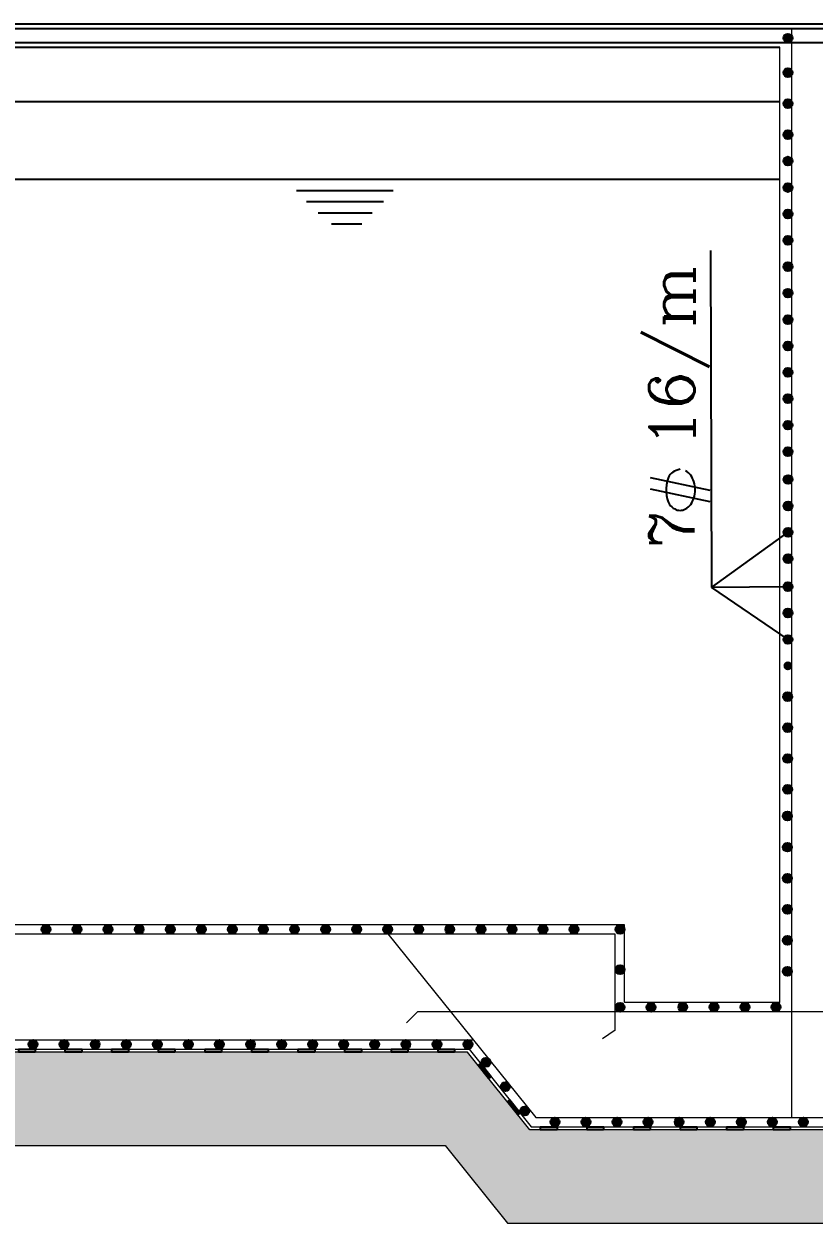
# Model space of a CAD drawing. Header units: metres. Extents: x 64 to 364, y 186 to 335.
# Drawn here: x 253.03 to 258.12, y 277.14 to 284.86 of the extents above; entities that cross this region are included whole.
import ezdxf
from ezdxf.enums import TextEntityAlignment as Align

# ---------------------------------------------------------------- set-up
doc = ezdxf.new("R2010")
doc.units = ezdxf.units.M
doc.header["$MEASUREMENT"] = 0
for name, color, linetype in [('91-TABLE-TEXT', 3, 'Continuous'), ('beam', 3, 'Continuous'), ('DIMENSIONS', 2, 'Continuous'), ('HATCH', 252, 'Continuous'), ('Isolation', 30, 'Continuous'), ('PC', 8, 'Continuous'), ('RC', 1, 'Continuous'), ('STEEL', 5, 'Continuous'), ('Water', 4, 'Continuous'), ('YQ_AXIS', 3, 'Continuous')]:
    doc.layers.add(name, color=color, linetype=linetype)
doc.styles.add('ROMANC', font='romanc.shx')

# ---------------------------------------------------------------- blocks, each defined once
blk = doc.blocks.new('*U242')
at = {"layer": 'Isolation'}
blk.add_hatch(color=256, dxfattribs=at).paths.add_polyline_path([(0, 0.02), (0.1061, 0.02), (0.1061, 0), (0, 0)])
blk.add_lwpolyline([(0.1061, 0), (0, 0), (0, 0.02), (0.1061, 0.02)], close=True, dxfattribs=at)
blk = doc.blocks.new('*U243')
at = {"layer": 'YQ_AXIS', "color": 0, "linetype": 'ByBlock', "lineweight": -2, "transparency": 16777216}
for p in [(325.8694, 236.9605), (326.1694, 236.9605), (326.4694, 236.9605), (326.7694, 236.9605), (327.0694, 236.9605), (327.3694, 236.9605), (327.6694, 236.9605), (327.9694, 236.9605), (328.2694, 236.9605), (328.5694, 236.9605), (329.2291, 236.4605), (329.5291, 236.4605), (329.8291, 236.4605), (330.1291, 236.4605), (330.4291, 236.4605), (330.7291, 236.4605)]:
    blk.add_blockref('*U242', p, dxfattribs=at)
at = {"layer": 'YQ_AXIS', "color": 0, "linetype": 'ByBlock', "lineweight": -2, "transparency": 16777216, "rotation": 308.6598082541028}
for p in [(328.8282, 236.8749), (329.0156, 236.6406)]:
    blk.add_blockref('*U242', p, dxfattribs=at)

msp = doc.modelspace()

# ---------------------------------------------------------------- hatches: boundary and pattern name
at = {"layer": 'HATCH', "lineweight": 9}
h = msp.add_hatch(dxfattribs=at)
h.set_pattern_fill('AR-CONC', color=256, scale=0.05)
h.set_pattern_definition([(50, (-72.8688, 41.28324), (0.3586301, -0.03137607), [0.0375, -0.4125]), (355, (-72.8688, 41.28324), (-0.06937567, 0.37609607), [0.03, -0.33]), (100.45144, (-72.8389, 41.28063), (0.28925442, 0.34472), [0.0318701, -0.35057106]), (46.1842, (-72.8688, 41.38324), (0.53362067, -0.08275964), [0.05625, -0.61875]), (96.63564, (-72.8243, 41.37634), (0.467331, 0.4870593), [0.0478052, -0.5258569]), (351.18416, (-72.8688, 41.38324), (0.467331, 0.4870593), [0.045, -0.495]), (21, (-72.8188, 41.35824), (0.29845353, -0.20130945), [0.0375, -0.4125]), (326, (-72.8188, 41.35824), (0.12165767, 0.36257502), [0.03, -0.33]), (71.45144, (-72.7939, 41.34147), (0.4201112, 0.16126558), [0.0318701, -0.35057106]), (37.5, (-72.86879, 41.28324), (0.006079928, 0.166446927), [0, -0.326, 0, -0.335, 0, -0.33125]), (7.5, (-72.86879, 41.28324), (0.13153477, 0.197205856), [0, -0.191, 0, -0.3185, 0, -0.12625]), (327.5, (-72.98029, 41.28324), (0.26691122, -0.011277436), [0, -0.125, 0, -0.39, 0, -0.5175]), (317.5, (-73.03029, 41.28324), (0.29159308, 0.05005249), [0, -0.1625, 0, -0.259, 0, -0.3675])])
h.paths.add_polyline_path([(240.6006, 278.2437), (240.6006, 277.6437), (255.7468, 277.6437), (256.1468, 277.1437), (258.1006, 277.1437), (258.1006, 277.7437), (256.291, 277.7437), (255.891, 278.2437)])
h.paths.add_polyline_path([(240.4006, 277.6437), (240.6006, 277.6437), (240.6006, 278.2437), (240.4006, 278.2437), (239.9606, 278.2437), (239.9606, 277.6437)])
h.paths.add_polyline_path([(265.2505, 277.1437), (265.6905, 277.1437), (265.6905, 277.7437), (265.2505, 277.7437), (258.1006, 277.7437), (258.1006, 277.1437)])
at = {"layer": 'STEEL', "ltscale": 0.2}
h = msp.add_hatch(color=256, dxfattribs=at)
h.paths.add_polyline_path([(257.9813, 284.7728), (257.9243, 284.7728, -1)])
h.paths.add_polyline_path([(257.9813, 284.7728, -1), (257.9243, 284.7728)])
h = msp.add_hatch(color=256, dxfattribs=at)
h.paths.add_polyline_path([(257.9813, 284.551), (257.9243, 284.551, -1)])
h.paths.add_polyline_path([(257.9813, 284.551, -1), (257.9243, 284.551)])
h = msp.add_hatch(color=256, dxfattribs=at)
h.paths.add_polyline_path([(257.9813, 284.351), (257.9243, 284.351, -1)])
h.paths.add_polyline_path([(257.9813, 284.351, -1), (257.9243, 284.351)])
h = msp.add_hatch(color=256, dxfattribs=at)
h.paths.add_polyline_path([(257.9813, 284.151), (257.9243, 284.151, -1)])
h.paths.add_polyline_path([(257.9813, 284.151, -1), (257.9243, 284.151)])
h = msp.add_hatch(color=256, dxfattribs=at)
h.paths.add_polyline_path([(257.9813, 283.981), (257.9243, 283.981, -1)])
h.paths.add_polyline_path([(257.9813, 283.981, -1), (257.9243, 283.981)])
h = msp.add_hatch(color=256, dxfattribs=at)
h.paths.add_polyline_path([(257.9813, 283.811), (257.9243, 283.811, -1)])
h.paths.add_polyline_path([(257.9813, 283.811, -1), (257.9243, 283.811)])
h = msp.add_hatch(color=256, dxfattribs=at)
h.paths.add_polyline_path([(257.9813, 283.641), (257.9243, 283.641, -1)])
h.paths.add_polyline_path([(257.9813, 283.641, -1), (257.9243, 283.641)])
h = msp.add_hatch(color=256, dxfattribs=at)
h.paths.add_polyline_path([(257.9813, 283.471), (257.9243, 283.471, -1)])
h.paths.add_polyline_path([(257.9813, 283.471, -1), (257.9243, 283.471)])
h = msp.add_hatch(color=256, dxfattribs=at)
h.paths.add_polyline_path([(257.9813, 283.301), (257.9243, 283.301, -1)])
h.paths.add_polyline_path([(257.9813, 283.301, -1), (257.9243, 283.301)])
h = msp.add_hatch(color=256, dxfattribs=at)
h.paths.add_polyline_path([(257.9813, 283.131), (257.9243, 283.131, -1)])
h.paths.add_polyline_path([(257.9813, 283.131, -1), (257.9243, 283.131)])
h = msp.add_hatch(color=256, dxfattribs=at)
h.paths.add_polyline_path([(257.9813, 282.961), (257.9243, 282.961, -1)])
h.paths.add_polyline_path([(257.9813, 282.961, -1), (257.9243, 282.961)])
h = msp.add_hatch(color=256, dxfattribs=at)
h.paths.add_polyline_path([(257.9813, 282.791), (257.9243, 282.791, -1)])
h.paths.add_polyline_path([(257.9813, 282.791, -1), (257.9243, 282.791)])
h = msp.add_hatch(color=256, dxfattribs=at)
h.paths.add_polyline_path([(257.9813, 282.621), (257.9243, 282.621, -1)])
h.paths.add_polyline_path([(257.9813, 282.621, -1), (257.9243, 282.621)])
h = msp.add_hatch(color=256, dxfattribs=at)
h.paths.add_polyline_path([(257.9813, 282.451), (257.9243, 282.451, -1)])
h.paths.add_polyline_path([(257.9813, 282.451, -1), (257.9243, 282.451)])
h = msp.add_hatch(color=256, dxfattribs=at)
h.paths.add_polyline_path([(257.9813, 282.281), (257.9243, 282.281, -1)])
h.paths.add_polyline_path([(257.9813, 282.281, -1), (257.9243, 282.281)])
h = msp.add_hatch(color=256, dxfattribs=at)
h.paths.add_polyline_path([(257.9813, 282.111), (257.9243, 282.111, -1)])
h.paths.add_polyline_path([(257.9813, 282.111, -1), (257.9243, 282.111)])
h = msp.add_hatch(color=256, dxfattribs=at)
h.paths.add_polyline_path([(257.9828, 281.9312), (257.9258, 281.9312, -1)])
h.paths.add_polyline_path([(257.9828, 281.9312, -1), (257.9258, 281.9312)])
h = msp.add_hatch(color=256, dxfattribs=at)
h.paths.add_polyline_path([(257.9828, 281.7612), (257.9258, 281.7612, -1)])
h.paths.add_polyline_path([(257.9828, 281.7612, -1), (257.9258, 281.7612)])
h = msp.add_hatch(color=256, dxfattribs=at)
h.paths.add_polyline_path([(257.9828, 281.5912), (257.9258, 281.5912, -1)])
h.paths.add_polyline_path([(257.9828, 281.5912, -1), (257.9258, 281.5912)])
h = msp.add_hatch(color=256, dxfattribs=at)
h.paths.add_polyline_path([(257.9828, 281.4212), (257.9258, 281.4212, -1)])
h.paths.add_polyline_path([(257.9828, 281.4212, -1), (257.9258, 281.4212)])
h = msp.add_hatch(color=256, dxfattribs=at)
h.paths.add_polyline_path([(257.9813, 281.241), (257.9243, 281.241, -1)])
h.paths.add_polyline_path([(257.9813, 281.241, -1), (257.9243, 281.241)])
h = msp.add_hatch(color=256, dxfattribs=at)
h.paths.add_polyline_path([(257.9813, 281.071), (257.9243, 281.071, -1)])
h.paths.add_polyline_path([(257.9813, 281.071, -1), (257.9243, 281.071)])
h = msp.add_hatch(color=256, dxfattribs=at)
h.paths.add_polyline_path([(257.9813, 280.901), (257.9243, 280.901, -1)])
h.paths.add_polyline_path([(257.9813, 280.901, -1), (257.9243, 280.901)])
h = msp.add_hatch(color=256, dxfattribs=at)
h.paths.add_polyline_path([(257.9813, 280.731), (257.9243, 280.731, -1)])
h.paths.add_polyline_path([(257.9813, 280.731, -1), (257.9243, 280.731)])
h = msp.add_hatch(color=256, dxfattribs=at)
h.paths.add_polyline_path([(257.9798, 280.5322), (257.9228, 280.5322, -1)])
h.paths.add_polyline_path([(257.9798, 280.5322, -1), (257.9228, 280.5322)])
h = msp.add_hatch(color=256, dxfattribs=at)
h.paths.add_polyline_path([(257.9798, 280.3334), (257.9228, 280.3334, -1)])
h.paths.add_polyline_path([(257.9798, 280.3334, -1), (257.9228, 280.3334)])
h = msp.add_hatch(color=256, dxfattribs=at)
h.paths.add_polyline_path([(257.9798, 280.1346), (257.9228, 280.1346, -1)])
h.paths.add_polyline_path([(257.9798, 280.1346, -1), (257.9228, 280.1346)])
h = msp.add_hatch(color=256, dxfattribs=at)
h.paths.add_polyline_path([(257.9798, 279.9358), (257.9228, 279.9358, -1)])
h.paths.add_polyline_path([(257.9798, 279.9358, -1), (257.9228, 279.9358)])
h = msp.add_hatch(color=256, dxfattribs=at)
h.paths.add_polyline_path([(257.9783, 279.7639), (257.9213, 279.7639, -1)])
h.paths.add_polyline_path([(257.9783, 279.7639, -1), (257.9213, 279.7639)])
h = msp.add_hatch(color=256, dxfattribs=at)
h.paths.add_polyline_path([(257.9783, 279.5639), (257.9213, 279.5639, -1)])
h.paths.add_polyline_path([(257.9783, 279.5639, -1), (257.9213, 279.5639)])
h = msp.add_hatch(color=256, dxfattribs=at)
h.paths.add_polyline_path([(257.9783, 279.3639), (257.9213, 279.3639, -1)])
h.paths.add_polyline_path([(257.9783, 279.3639, -1), (257.9213, 279.3639)])
h = msp.add_hatch(color=256, dxfattribs=at)
h.paths.add_polyline_path([(257.9783, 279.1639), (257.9213, 279.1639, -1)])
h.paths.add_polyline_path([(257.9783, 279.1639, -1), (257.9213, 279.1639)])
h = msp.add_hatch(color=256, dxfattribs=at)
h.paths.add_polyline_path([(253.1476, 279.0344), (253.2047, 279.0344, 1)])
h.paths.add_polyline_path([(253.1476, 279.0344, 1), (253.2047, 279.0344)])
h = msp.add_hatch(color=256, dxfattribs=at)
h.paths.add_polyline_path([(253.3476, 279.0344), (253.4047, 279.0344, 1)])
h.paths.add_polyline_path([(253.3476, 279.0344, 1), (253.4047, 279.0344)])
h = msp.add_hatch(color=256, dxfattribs=at)
h.paths.add_polyline_path([(253.5476, 279.0344), (253.6047, 279.0344, 1)])
h.paths.add_polyline_path([(253.5476, 279.0344, 1), (253.6047, 279.0344)])
h = msp.add_hatch(color=256, dxfattribs=at)
h.paths.add_polyline_path([(253.7476, 279.0344), (253.8047, 279.0344, 1)])
h.paths.add_polyline_path([(253.7476, 279.0344, 1), (253.8047, 279.0344)])
h = msp.add_hatch(color=256, dxfattribs=at)
h.paths.add_polyline_path([(253.9476, 279.0344), (254.0047, 279.0344, 1)])
h.paths.add_polyline_path([(253.9476, 279.0344, 1), (254.0047, 279.0344)])
h = msp.add_hatch(color=256, dxfattribs=at)
h.paths.add_polyline_path([(254.1476, 279.0344), (254.2047, 279.0344, 1)])
h.paths.add_polyline_path([(254.1476, 279.0344, 1), (254.2047, 279.0344)])
h = msp.add_hatch(color=256, dxfattribs=at)
h.paths.add_polyline_path([(254.3476, 279.0344), (254.4047, 279.0344, 1)])
h.paths.add_polyline_path([(254.3476, 279.0344, 1), (254.4047, 279.0344)])
h = msp.add_hatch(color=256, dxfattribs=at)
h.paths.add_polyline_path([(254.5476, 279.0344), (254.6047, 279.0344, 1)])
h.paths.add_polyline_path([(254.5476, 279.0344, 1), (254.6047, 279.0344)])
h = msp.add_hatch(color=256, dxfattribs=at)
h.paths.add_polyline_path([(254.7476, 279.0344), (254.8047, 279.0344, 1)])
h.paths.add_polyline_path([(254.7476, 279.0344, 1), (254.8047, 279.0344)])
h = msp.add_hatch(color=256, dxfattribs=at)
h.paths.add_polyline_path([(254.9476, 279.0344), (255.0047, 279.0344, 1)])
h.paths.add_polyline_path([(254.9476, 279.0344, 1), (255.0047, 279.0344)])
h = msp.add_hatch(color=256, dxfattribs=at)
h.paths.add_polyline_path([(255.1476, 279.0344), (255.2047, 279.0344, 1)])
h.paths.add_polyline_path([(255.1476, 279.0344, 1), (255.2047, 279.0344)])
h = msp.add_hatch(color=256, dxfattribs=at)
h.paths.add_polyline_path([(255.3476, 279.0344), (255.4047, 279.0344, 1)])
h.paths.add_polyline_path([(255.3476, 279.0344, 1), (255.4047, 279.0344)])
h = msp.add_hatch(color=256, dxfattribs=at)
h.paths.add_polyline_path([(255.5476, 279.0344), (255.6047, 279.0344, 1)])
h.paths.add_polyline_path([(255.5476, 279.0344, 1), (255.6047, 279.0344)])
h = msp.add_hatch(color=256, dxfattribs=at)
h.paths.add_polyline_path([(255.7476, 279.0344), (255.8047, 279.0344, 1)])
h.paths.add_polyline_path([(255.7476, 279.0344, 1), (255.8047, 279.0344)])
h = msp.add_hatch(color=256, dxfattribs=at)
h.paths.add_polyline_path([(255.9476, 279.0344), (256.0047, 279.0344, 1)])
h.paths.add_polyline_path([(255.9476, 279.0344, 1), (256.0047, 279.0344)])
h = msp.add_hatch(color=256, dxfattribs=at)
h.paths.add_polyline_path([(256.1476, 279.0344), (256.2047, 279.0344, 1)])
h.paths.add_polyline_path([(256.1476, 279.0344, 1), (256.2047, 279.0344)])
h = msp.add_hatch(color=256, dxfattribs=at)
h.paths.add_polyline_path([(256.3476, 279.0344), (256.4047, 279.0344, 1)])
h.paths.add_polyline_path([(256.3476, 279.0344, 1), (256.4047, 279.0344)])
h = msp.add_hatch(color=256, dxfattribs=at)
h.paths.add_polyline_path([(256.5476, 279.0344), (256.6047, 279.0344, 1)])
h.paths.add_polyline_path([(256.5476, 279.0344, 1), (256.6047, 279.0344)])
h = msp.add_hatch(color=256, dxfattribs=at)
h.paths.add_polyline_path([(256.8432, 279.0344), (256.9002, 279.0344, 1)])
h.paths.add_polyline_path([(256.8432, 279.0344, 1), (256.9002, 279.0344)])
h = msp.add_hatch(color=256, dxfattribs=at)
h.paths.add_polyline_path([(257.9783, 278.9639), (257.9213, 278.9639, -1)])
h.paths.add_polyline_path([(257.9783, 278.9639, -1), (257.9213, 278.9639)])
h = msp.add_hatch(color=256, dxfattribs=at)
h.paths.add_polyline_path([(256.8432, 278.776), (256.9002, 278.776, 1)])
h.paths.add_polyline_path([(256.8432, 278.776, 1), (256.9002, 278.776)])
h = msp.add_hatch(color=256, dxfattribs=at)
h.paths.add_polyline_path([(257.9783, 278.7639), (257.9213, 278.7639, -1)])
h.paths.add_polyline_path([(257.9783, 278.7639, -1), (257.9213, 278.7639)])
h = msp.add_hatch(color=256, dxfattribs=at)
h.paths.add_polyline_path([(256.8432, 278.5328), (256.9002, 278.5328, 1)])
h.paths.add_polyline_path([(256.8432, 278.5328, 1), (256.9002, 278.5328)])
h = msp.add_hatch(color=256, dxfattribs=at)
h.paths.add_polyline_path([(257.0432, 278.5328), (257.1002, 278.5328, 1)])
h.paths.add_polyline_path([(257.0432, 278.5328, 1), (257.1002, 278.5328)])
h = msp.add_hatch(color=256, dxfattribs=at)
h.paths.add_polyline_path([(257.2476, 278.5344), (257.3047, 278.5344, 1)])
h.paths.add_polyline_path([(257.2476, 278.5344, 1), (257.3047, 278.5344)])
h = msp.add_hatch(color=256, dxfattribs=at)
h.paths.add_polyline_path([(257.4476, 278.5344), (257.5047, 278.5344, 1)])
h.paths.add_polyline_path([(257.4476, 278.5344, 1), (257.5047, 278.5344)])
h = msp.add_hatch(color=256, dxfattribs=at)
h.paths.add_polyline_path([(257.6476, 278.5344), (257.7047, 278.5344, 1)])
h.paths.add_polyline_path([(257.6476, 278.5344, 1), (257.7047, 278.5344)])
h = msp.add_hatch(color=256, dxfattribs=at)
h.paths.add_polyline_path([(257.8476, 278.5344), (257.9047, 278.5344, 1)])
h.paths.add_polyline_path([(257.8476, 278.5344, 1), (257.9047, 278.5344)])
h = msp.add_hatch(color=256, dxfattribs=at)
h.paths.add_polyline_path([(253.0643, 278.2946), (253.1214, 278.2946, 1)])
h.paths.add_polyline_path([(253.0643, 278.2946, 1), (253.1214, 278.2946)])
h = msp.add_hatch(color=256, dxfattribs=at)
h.paths.add_polyline_path([(253.2643, 278.2946), (253.3214, 278.2946, 1)])
h.paths.add_polyline_path([(253.2643, 278.2946, 1), (253.3214, 278.2946)])
h = msp.add_hatch(color=256, dxfattribs=at)
h.paths.add_polyline_path([(253.4643, 278.2946), (253.5214, 278.2946, 1)])
h.paths.add_polyline_path([(253.4643, 278.2946, 1), (253.5214, 278.2946)])
h = msp.add_hatch(color=256, dxfattribs=at)
h.paths.add_polyline_path([(253.6643, 278.2946), (253.7214, 278.2946, 1)])
h.paths.add_polyline_path([(253.6643, 278.2946, 1), (253.7214, 278.2946)])
h = msp.add_hatch(color=256, dxfattribs=at)
h.paths.add_polyline_path([(253.8643, 278.2946), (253.9214, 278.2946, 1)])
h.paths.add_polyline_path([(253.8643, 278.2946, 1), (253.9214, 278.2946)])
h = msp.add_hatch(color=256, dxfattribs=at)
h.paths.add_polyline_path([(254.0643, 278.2946), (254.1214, 278.2946, 1)])
h.paths.add_polyline_path([(254.0643, 278.2946, 1), (254.1214, 278.2946)])
h = msp.add_hatch(color=256, dxfattribs=at)
h.paths.add_polyline_path([(254.2643, 278.2946), (254.3214, 278.2946, 1)])
h.paths.add_polyline_path([(254.2643, 278.2946, 1), (254.3214, 278.2946)])
h = msp.add_hatch(color=256, dxfattribs=at)
h.paths.add_polyline_path([(254.4643, 278.2946), (254.5214, 278.2946, 1)])
h.paths.add_polyline_path([(254.4643, 278.2946, 1), (254.5214, 278.2946)])
h = msp.add_hatch(color=256, dxfattribs=at)
h.paths.add_polyline_path([(254.6643, 278.2946), (254.7214, 278.2946, 1)])
h.paths.add_polyline_path([(254.6643, 278.2946, 1), (254.7214, 278.2946)])
h = msp.add_hatch(color=256, dxfattribs=at)
h.paths.add_polyline_path([(254.8643, 278.2946), (254.9214, 278.2946, 1)])
h.paths.add_polyline_path([(254.8643, 278.2946, 1), (254.9214, 278.2946)])
h = msp.add_hatch(color=256, dxfattribs=at)
h.paths.add_polyline_path([(255.0643, 278.2946), (255.1214, 278.2946, 1)])
h.paths.add_polyline_path([(255.0643, 278.2946, 1), (255.1214, 278.2946)])
h = msp.add_hatch(color=256, dxfattribs=at)
h.paths.add_polyline_path([(255.2643, 278.2946), (255.3214, 278.2946, 1)])
h.paths.add_polyline_path([(255.2643, 278.2946, 1), (255.3214, 278.2946)])
h = msp.add_hatch(color=256, dxfattribs=at)
h.paths.add_polyline_path([(255.4643, 278.2946), (255.5214, 278.2946, 1)])
h.paths.add_polyline_path([(255.4643, 278.2946, 1), (255.5214, 278.2946)])
h = msp.add_hatch(color=256, dxfattribs=at)
h.paths.add_polyline_path([(255.6643, 278.2946), (255.7214, 278.2946, 1)])
h.paths.add_polyline_path([(255.6643, 278.2946, 1), (255.7214, 278.2946)])
h = msp.add_hatch(color=256, dxfattribs=at)
h.paths.add_polyline_path([(255.8643, 278.2946), (255.9214, 278.2946, 1)])
h.paths.add_polyline_path([(255.8643, 278.2946, 1), (255.9214, 278.2946)])
h = msp.add_hatch(color=256, dxfattribs=at)
h.paths.add_polyline_path([(255.991, 278.2002), (256.0266, 278.1557, 1)])
h.paths.add_polyline_path([(255.991, 278.2002, 1), (256.0266, 278.1557)])
h = msp.add_hatch(color=256, dxfattribs=at)
h.paths.add_polyline_path([(256.1159, 278.044), (256.1516, 277.9995, 1)])
h.paths.add_polyline_path([(256.1159, 278.044, 1), (256.1516, 277.9995)])
h = msp.add_hatch(color=256, dxfattribs=at)
h.paths.add_polyline_path([(256.2409, 277.8879), (256.2765, 277.8433, 1)])
h.paths.add_polyline_path([(256.2409, 277.8879, 1), (256.2765, 277.8433)])
h = msp.add_hatch(color=256, dxfattribs=at)
h.paths.add_polyline_path([(256.424, 277.7946), (256.4811, 277.7946, 1)])
h.paths.add_polyline_path([(256.424, 277.7946, 1), (256.4811, 277.7946)])
h = msp.add_hatch(color=256, dxfattribs=at)
h.paths.add_polyline_path([(256.624, 277.7946), (256.6811, 277.7946, 1)])
h.paths.add_polyline_path([(256.624, 277.7946, 1), (256.6811, 277.7946)])
h = msp.add_hatch(color=256, dxfattribs=at)
h.paths.add_polyline_path([(256.824, 277.7946), (256.8811, 277.7946, 1)])
h.paths.add_polyline_path([(256.824, 277.7946, 1), (256.8811, 277.7946)])
h = msp.add_hatch(color=256, dxfattribs=at)
h.paths.add_polyline_path([(257.024, 277.7946), (257.0811, 277.7946, 1)])
h.paths.add_polyline_path([(257.024, 277.7946, 1), (257.0811, 277.7946)])
h = msp.add_hatch(color=256, dxfattribs=at)
h.paths.add_polyline_path([(257.224, 277.7946), (257.2811, 277.7946, 1)])
h.paths.add_polyline_path([(257.224, 277.7946, 1), (257.2811, 277.7946)])
h = msp.add_hatch(color=256, dxfattribs=at)
h.paths.add_polyline_path([(257.424, 277.7946), (257.4811, 277.7946, 1)])
h.paths.add_polyline_path([(257.424, 277.7946, 1), (257.4811, 277.7946)])
h = msp.add_hatch(color=256, dxfattribs=at)
h.paths.add_polyline_path([(257.624, 277.7946), (257.6811, 277.7946, 1)])
h.paths.add_polyline_path([(257.624, 277.7946, 1), (257.6811, 277.7946)])
h = msp.add_hatch(color=256, dxfattribs=at)
h.paths.add_polyline_path([(257.824, 277.7946), (257.8811, 277.7946, 1)])
h.paths.add_polyline_path([(257.824, 277.7946, 1), (257.8811, 277.7946)])
h = msp.add_hatch(color=256, dxfattribs=at)
h.paths.add_polyline_path([(258.024, 277.7946), (258.0811, 277.7946, 1)])
h.paths.add_polyline_path([(258.024, 277.7946, 1), (258.0811, 277.7946)])

# ---------------------------------------------------------------- linework, layer by layer
at = {"lineweight": 9}
msp.add_line((255.0659, 284.7137), (255.1353, 284.7137), dxfattribs=at)
at = {"layer": 'beam'}
msp.add_line((252.3006, 284.3637), (257.9006, 284.3637), dxfattribs=at)
at = {"layer": 'DIMENSIONS'}
for p, q in [((257.4538, 283.4055), (257.4607, 281.2346)), ((257.4513, 281.8592), (257.0685, 281.9408)), ((257.4513, 281.7872), (257.0685, 281.8688)), ((257.4607, 281.2346), (257.9542, 281.591)), ((257.9504, 281.2407), (257.4607, 281.2346)), ((257.4607, 281.2346), (257.9527, 280.9007))]:
    msp.add_line(p, q, dxfattribs=at)
for centre, major_axis, ratio, start_param, end_param in [((257.2847, 281.9037), (-0.0492, -0.1697), 0.619438, 4.647273, 5.77003), ((257.2585, 281.9399), (-0.0779, -0.0256), 0.671511, 4.495285, 5.737033), ((257.2324, 281.9037), (-0.1125, 0), 0.884775, 3.715573, 4.142647), ((257.1908, 281.8799), (-0.1621, 0), 0.884775, 3.403281, 3.715573), ((257.1249, 281.8643), (-0.2303, 0), 0.884775, 3.141593, 3.403281), ((257.1249, 281.8643), (-0.2303, 0), 0.884775, 2.879905, 3.141593), ((257.1908, 281.8487), (-0.1621, 0), 0.884775, 2.567613, 2.879905), ((257.2847, 281.8249), (-0.1125, 0), 0.884775, 0.57398, 1.001054), ((257.2585, 281.7887), (-0.064, 0), 0.884775, 1.001054, 1.570796), ((257.2585, 281.7887), (-0.064, 0), 0.884775, 1.570796, 2.140538), ((257.2324, 281.8249), (-0.1125, 0), 0.884775, 2.140538, 2.567613)]:
    msp.add_ellipse(centre, major_axis=major_axis, ratio=ratio, start_param=start_param, end_param=end_param, dxfattribs=at)
at = {"layer": 'PC', "lineweight": 9}
for points in [[(265.6905, 277.7437), (265.2505, 277.7437), (256.291, 277.7437), (255.891, 278.2437), (240.4006, 278.2437), (239.9606, 278.2437)], [(239.9606, 277.6437), (240.4006, 277.6437), (255.7468, 277.6437), (256.1468, 277.1437), (265.2505, 277.1437), (265.6905, 277.1437)]]:
    msp.add_lwpolyline(points, dxfattribs=at)
at = {"layer": 'RC'}
for p, q in [((240.4006, 284.8637), (258.3006, 284.8637)), ((240.8006, 284.7137), (257.9006, 284.7137))]:
    msp.add_line(p, q, dxfattribs=at)
at = {"layer": 'RC', "lineweight": 9}
for p, q in [((257.9006, 284.8637), (257.9006, 284.8637)), ((257.9006, 278.5637), (257.9006, 284.7137))]:
    msp.add_line(p, q, dxfattribs=at)
for points in [[(257.9006, 278.5637), (256.9006, 278.5637), (256.9006, 279.0637), (240.8006, 279.0637)], [(240.4006, 278.2637), (255.9006, 278.2637), (256.3006, 277.7637), (265.2505, 277.7637)]]:
    msp.add_lwpolyline(points, dxfattribs=at)
at = {"layer": 'STEEL'}
for p, q in [((240.4606, 284.8337), (265.2085, 284.8337)), ((240.4606, 284.7437), (265.2085, 284.7437))]:
    msp.add_line(p, q, dxfattribs=at)
at = {"layer": 'STEEL', "lineweight": 9}
for p, q in [((257.9785, 277.8237), (257.9785, 284.8337)), ((256.8406, 279.0037), (240.4606, 279.0037)), ((255.3762, 279.0054), (256.3294, 277.8237)), ((256.8406, 278.386), (256.8406, 279.0037)), ((255.5671, 278.5037), (255.4964, 278.433)), ((258.3392, 278.5037), (255.5671, 278.5037)), ((265.2085, 278.5037), (257.9006, 278.5037)), ((256.8406, 278.386), (256.7587, 278.3286)), ((240.4606, 278.3237), (255.9294, 278.3237)), ((256.3294, 277.8237), (265.2085, 277.8237))]:
    msp.add_line(p, q, dxfattribs=at)
at = {"layer": 'STEEL'}
for centre in [(257.9527, 284.7725), (257.9527, 284.5507), (257.9527, 284.3507), (257.9527, 284.1507), (257.9527, 283.9807), (257.9527, 283.8107), (257.9527, 283.6407), (257.9527, 283.4707), (257.9527, 283.3007), (257.9527, 283.1307), (257.9527, 282.9607), (257.9527, 282.7907), (257.9527, 282.6207), (257.9527, 282.4507), (257.9527, 282.2807), (257.9527, 282.1107), (257.9542, 281.931), (257.9542, 281.761), (257.9542, 281.591), (257.9542, 281.421), (257.9527, 281.2407), (257.9527, 281.0707), (257.9527, 280.9007), (257.9512, 280.5319), (257.9512, 280.3332), (257.9512, 280.1344), (257.9512, 279.9356), (257.9497, 279.7636), (257.9497, 279.5636), (257.9497, 279.3636), (257.9497, 279.1636), (253.1762, 279.0342), (253.3762, 279.0342), (253.5762, 279.0342), (253.7762, 279.0342), (253.9762, 279.0342), (254.1762, 279.0342), (254.3762, 279.0342), (254.5762, 279.0342), (254.7762, 279.0342), (254.9762, 279.0342), (255.1762, 279.0342), (255.3762, 279.0342), (255.5762, 279.0342), (255.7762, 279.0342), (255.9762, 279.0342), (256.1762, 279.0342), (256.3762, 279.0342), (256.5762, 279.0342), (256.8718, 279.0342), (257.9497, 278.9636), (256.8718, 278.7757), (257.9497, 278.7636), (256.8718, 278.5325), (257.0718, 278.5325), (257.2762, 278.5342), (257.4762, 278.5342), (257.6762, 278.5342), (257.8762, 278.5342), (253.093, 278.2944), (253.293, 278.2944), (253.493, 278.2944), (253.693, 278.2944), (253.893, 278.2944), (254.093, 278.2944), (254.293, 278.2944), (254.493, 278.2944), (254.693, 278.2944), (254.893, 278.2944), (255.093, 278.2944), (255.293, 278.2944), (255.493, 278.2944), (255.693, 278.2944), (255.893, 278.2944), (256.0087, 278.1777), (256.1336, 278.0215), (256.2585, 277.8653), (256.4526, 277.7944), (256.6526, 277.7944), (256.8526, 277.7944), (257.0526, 277.7944), (257.2526, 277.7944), (257.4526, 277.7944), (257.6526, 277.7944), (257.8526, 277.7944), (258.0526, 277.7944)]:
    msp.add_circle(centre, 0.0288, dxfattribs=at)
at = {"layer": 'Water'}
msp.add_line((252.3006, 283.8637), (257.9006, 283.8637), dxfattribs=at)
at = {"layer": 'Water', "lineweight": -3}
for p, q in [((254.7246, 283.8637), (255.4766, 283.8637)), ((254.7246, 283.8637), (255.4766, 283.8637)), ((254.7892, 283.7919), (255.4124, 283.7919)), ((254.7892, 283.7919), (255.4124, 283.7919)), ((254.8538, 283.72), (255.3483, 283.72)), ((254.8538, 283.72), (255.3483, 283.72)), ((254.9287, 283.6482), (255.2768, 283.6482)), ((255.0147, 283.5764), (255.2091, 283.5764))]:
    msp.add_line(p, q, dxfattribs=at)

# ---------------------------------------------------------------- block references
at = {"layer": 'YQ_AXIS', "lineweight": 9}
msp.add_blockref('*U243', (-72.8688, 41.2832), dxfattribs=at)

# ---------------------------------------------------------------- texts
at = {"layer": '91-TABLE-TEXT', "style": 'ROMANC'}
msp.add_text('7  16/m', height=0.29066, rotation=90, dxfattribs=at).set_placement((257.2263, 282.4009), align=Align.MIDDLE)

doc.saveas('drawing.dxf')
